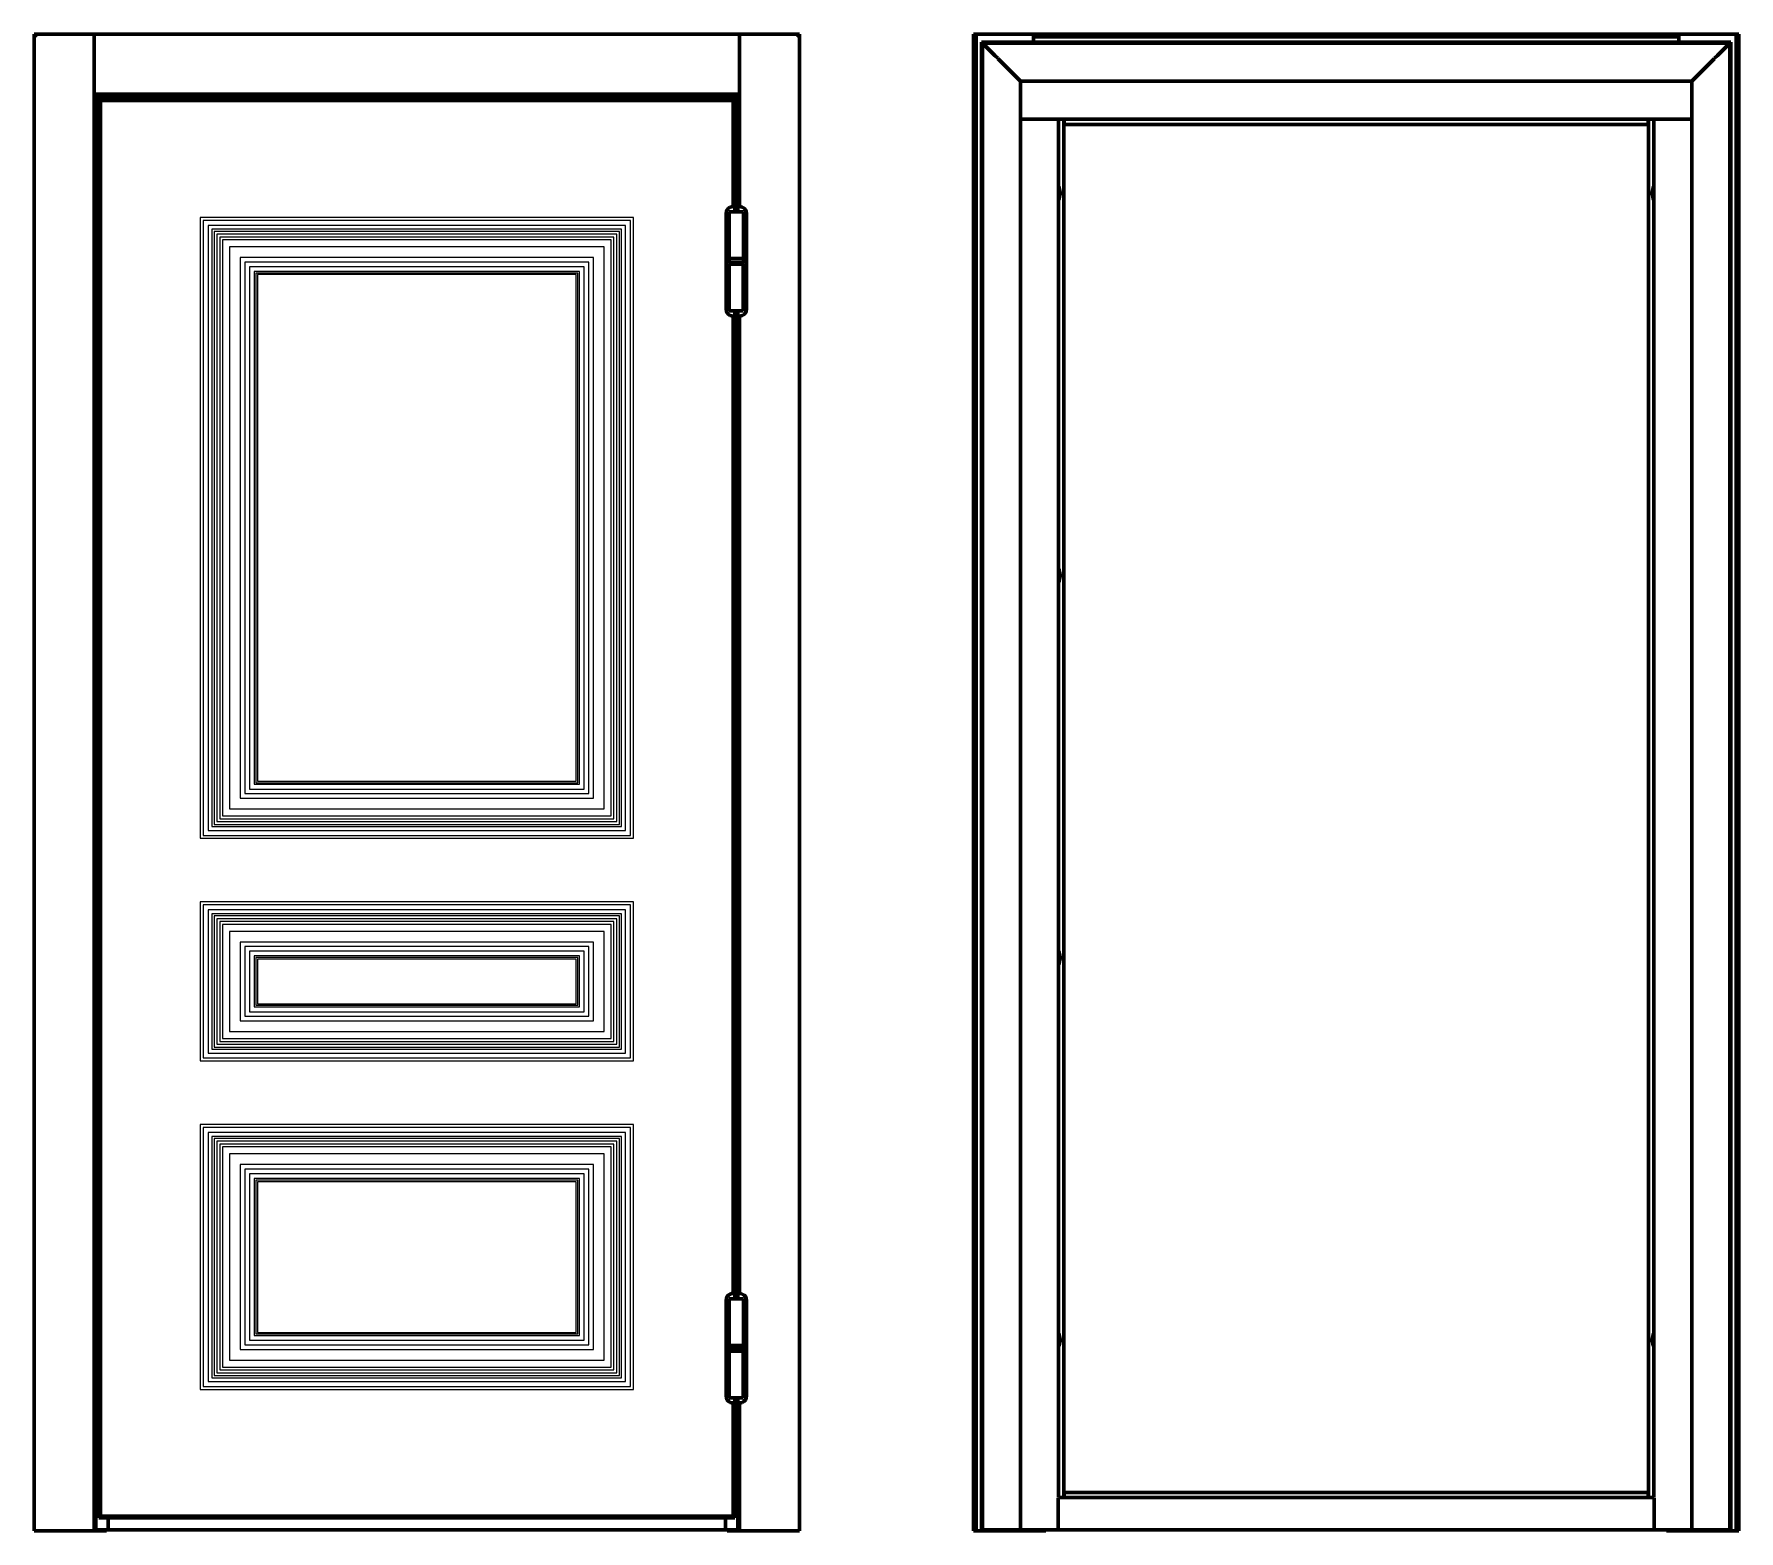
# Model space of a CAD drawing. Header units: millimetres. Extents: x 0 to 2412, y 0 to 2118.
import ezdxf

# ---------------------------------------------------------------- set-up
doc = ezdxf.new("R2010")
doc.units = ezdxf.units.MM
doc.linetypes.add('K5LT_BASIC', pattern=[0])
doc.layers.add('Системный слой', color=7, linetype='Continuous')

msp = doc.modelspace()

# ---------------------------------------------------------------- linework, layer by layer
at = {"layer": 'A-29', "color": 251, "true_color": 0x636466}
for points in [[(848, 1858.5), (235, 1858.5), (235, 980), (848, 980)], [(806.4, 1816.9), (276.6, 1816.9), (276.6, 1021.6), (806.4, 1021.6)], [(791.3, 1801.8), (291.7, 1801.8), (291.7, 1036.7), (791.3, 1036.7)], [(778.3, 1788.8), (304.7, 1788.8), (304.7, 1049.7), (778.3, 1049.7)], [(771.5, 1782), (311.5, 1782), (311.5, 1056.5), (771.5, 1056.5)], [(767.1, 1777.6), (315.9, 1777.6), (315.9, 1060.9), (767.1, 1060.9)], [(848, 890), (235, 890), (235, 665), (848, 665)], [(806.4, 848.4), (276.6, 848.4), (276.6, 706.6), (806.4, 706.6)], [(791.3, 833.3), (291.7, 833.3), (291.7, 721.7), (791.3, 721.7)], [(778.3, 820.3), (304.7, 820.3), (304.7, 734.7), (778.3, 734.7)], [(771.5, 813.5), (311.5, 813.5), (311.5, 741.5), (771.5, 741.5)], [(767.1, 809.1), (315.9, 809.1), (315.9, 745.9), (767.1, 745.9)], [(848, 575), (235, 575), (235, 200), (848, 200)], [(806.4, 533.4), (276.6, 533.4), (276.6, 241.6), (806.4, 241.6)], [(791.3, 518.3), (291.7, 518.3), (291.7, 256.7), (791.3, 256.7)], [(778.3, 505.3), (304.7, 505.3), (304.7, 269.7), (778.3, 269.7)], [(771.5, 498.5), (311.5, 498.5), (311.5, 276.5), (771.5, 276.5)], [(767.1, 494.1), (315.9, 494.1), (315.9, 280.9), (767.1, 280.9)]]:
    msp.add_lwpolyline(points, close=True, dxfattribs=at)
at = {"layer": 'A-29', "color": 12, "true_color": 0xcc0000}
for points in [[(843.8, 1854.3), (239.2, 1854.3), (239.2, 984.2), (843.8, 984.2)], [(836.8, 1847.3), (246.2, 1847.3), (246.2, 991.2), (836.8, 991.2)], [(831.3, 1841.8), (251.7, 1841.8), (251.7, 996.7), (831.3, 996.7)], [(784.8, 1795.3), (298.2, 1795.3), (298.2, 1043.2), (784.8, 1043.2)], [(843.8, 885.8), (239.2, 885.8), (239.2, 669.2), (843.8, 669.2)], [(836.8, 878.8), (246.2, 878.8), (246.2, 676.2), (836.8, 676.2)], [(831.3, 873.3), (251.7, 873.3), (251.7, 681.7), (831.3, 681.7)], [(784.8, 826.8), (298.2, 826.8), (298.2, 728.2), (784.8, 728.2)], [(843.8, 570.8), (239.2, 570.8), (239.2, 204.2), (843.8, 204.2)], [(836.8, 563.8), (246.2, 563.8), (246.2, 211.2), (836.8, 211.2)], [(831.3, 558.3), (251.7, 558.3), (251.7, 216.7), (831.3, 216.7)], [(784.8, 511.8), (298.2, 511.8), (298.2, 263.2), (784.8, 263.2)]]:
    msp.add_lwpolyline(points, close=True, dxfattribs=at)
at = {"layer": 'A-29', "color": 4}
for points in [[(828.3, 1838.8), (254.7, 1838.8), (254.7, 999.7), (828.3, 999.7)], [(824.3, 1834.8), (258.7, 1834.8), (258.7, 1003.7), (824.3, 1003.7)], [(820.3, 1830.8), (262.7, 1830.8), (262.7, 1007.7), (820.3, 1007.7)], [(816.3, 1826.8), (266.7, 1826.8), (266.7, 1011.7), (816.3, 1011.7)], [(828.3, 870.3), (254.7, 870.3), (254.7, 684.7), (828.3, 684.7)], [(824.3, 866.3), (258.7, 866.3), (258.7, 688.7), (824.3, 688.7)], [(820.3, 862.3), (262.7, 862.3), (262.7, 692.7), (820.3, 692.7)], [(816.3, 858.3), (266.7, 858.3), (266.7, 696.7), (816.3, 696.7)], [(828.3, 555.3), (254.7, 555.3), (254.7, 219.7), (828.3, 219.7)], [(824.3, 551.3), (258.7, 551.3), (258.7, 223.7), (824.3, 223.7)], [(820.3, 547.3), (262.7, 547.3), (262.7, 227.7), (820.3, 227.7)], [(816.3, 543.3), (266.7, 543.3), (266.7, 231.7), (816.3, 231.7)]]:
    msp.add_lwpolyline(points, close=True, dxfattribs=at)
at = {"layer": 'A-29', "color": 3}
for points in [[(769.3, 1779.8), (313.7, 1779.8), (313.7, 1058.7), (769.3, 1058.7)], [(769.3, 811.3), (313.7, 811.3), (313.7, 743.7), (769.3, 743.7)], [(769.3, 496.3), (313.7, 496.3), (313.7, 278.7), (769.3, 278.7)]]:
    msp.add_lwpolyline(points, close=True, dxfattribs=at)
at = {"layer": 'Системный слой', "color": 150, "linetype": 'K5LT_BASIC', "lineweight": 60, "true_color": 0x0080ff}
for p, q in [((1083, 2118), (0, 2118)), ((4, 2114), (0, 2118)), ((0, 2118), (0, 0)), ((4, 2114), (0, 2118)), ((1083, 2118), (0, 2118)), ((4, 2114), (0, 2118)), ((0, 2118), (0, 0)), ((4, 2114), (0, 2118)), ((85, 0), (85, 2118)), ((998, 2118), (998, 1874)), ((1079, 2114), (1083, 2118)), ((1079, 2114), (1083, 2118)), ((1079, 2114), (1083, 2118)), ((1079, 2114), (1083, 2118)), ((1083, 0), (1083, 2118)), ((1083, 0), (1083, 2118)), ((1329, 2118), (1329, 0)), ((1329, 2118), (1329, 0)), ((2412, 2118), (1329, 2118)), ((2412, 2118), (1329, 2118)), ((1333, 2118), (1333, 0)), ((1333, 2108), (1333, 0)), ((1341.7, 2105.3), (1340.5, 2106.5)), ((1340.5, 1.5), (1340.5, 2106.5)), ((1341.7, 2105.3), (1340.5, 2106.5)), ((1341.7, 2105.3), (1340.5, 2106.5)), ((1340.5, 1.5), (1340.5, 2106.5)), ((1341.7, 2105.3), (1340.5, 2106.5)), ((2400.5, 2106.5), (1340.5, 2106.5)), ((1341.7, 2105.3), (1340.5, 2106.5)), ((1341.7, 2105.3), (1340.5, 2106.5)), ((2400.5, 2106.5), (1340.5, 2106.5)), ((1341.7, 2105.3), (1340.5, 2106.5)), ((1341.7, 2105.3), (1340.5, 2106.5)), ((2345.5, 2106.5), (1340.5, 2106.5)), ((2345.5, 2106.5), (1340.5, 2106.5)), ((1343.5, 2103.5), (1341.7, 2105.3)), ((1341.7, 1.5), (1341.7, 2105.3)), ((1343.5, 2103.5), (1341.7, 2105.3)), ((1343.5, 2103.5), (1341.7, 2105.3)), ((1341.7, 1.5), (1341.7, 2105.3)), ((1343.5, 2103.5), (1341.7, 2105.3)), ((2399.3, 2105.3), (1341.7, 2105.3)), ((2399.3, 2105.3), (1341.7, 2105.3)), ((2345.5, 2105.3), (1341.7, 2105.3)), ((2345.5, 2105.3), (1341.7, 2105.3)), ((1349.7, 2097.3), (1343.5, 2103.5)), ((1349.7, 2097.3), (1343.5, 2103.5)), ((1349.7, 2097.3), (1343.5, 2103.5)), ((1349.7, 2097.3), (1343.5, 2103.5)), ((1414, 2106.5), (1414, 2118)), ((1414, 2114), (2327, 2114)), ((2327, 2106.5), (2327, 2118)), ((2391.3, 2097.3), (2400.5, 2106.5)), ((2391.3, 2097.3), (2397.5, 2103.5)), ((2397.5, 2103.5), (2391.3, 2097.3)), ((2391.3, 2097.3), (2397.5, 2103.5)), ((2391.3, 2097.3), (2397.5, 2103.5)), ((2397.5, 2103.5), (2391.3, 2097.3)), ((2399.3, 1.5), (2399.3, 2105.3)), ((2399.3, 1.5), (2399.3, 2105.3)), ((2399.3, 1.5), (2399.3, 2105.3)), ((2399.3, 1.5), (2399.3, 2105.3)), ((2400.5, 1.5), (2400.5, 2106.5)), ((2400.5, 1.5), (2400.5, 2106.5)), ((2400.5, 1.5), (2400.5, 2106.5)), ((2400.5, 1.5), (2400.5, 2106.5)), ((2408, 0), (2408, 2118)), ((2408, 0), (2408, 2108)), ((2412, 0), (2412, 2118)), ((2412, 0), (2412, 2118)), ((1351.4, 2095.6), (1349.7, 2097.3)), ((1351.4, 2095.6), (1349.7, 2097.3)), ((1351.4, 2095.6), (1349.7, 2097.3)), ((1351.4, 2095.6), (1349.7, 2097.3)), ((1357.6, 2089.4), (1351.4, 2095.6)), ((1357.6, 2089.4), (1351.4, 2095.6)), ((1357.6, 2089.4), (1351.4, 2095.6)), ((1357.6, 2089.4), (1351.4, 2095.6)), ((1359.3, 2087.7), (1357.6, 2089.4)), ((1359.3, 2087.7), (1357.6, 2089.4)), ((1359.3, 2087.7), (1357.6, 2089.4)), ((1359.3, 2087.7), (1357.6, 2089.4)), ((1363.3, 2083.7), (1359.3, 2087.7)), ((1363.3, 2083.7), (1359.3, 2087.7)), ((1363.3, 2083.7), (1359.3, 2087.7)), ((1363.3, 2083.7), (1359.3, 2087.7)), ((1364.1, 2082.9), (1363.3, 2083.7)), ((1364.1, 2082.9), (1363.3, 2083.7)), ((1364.1, 2082.9), (1363.3, 2083.7)), ((1364.1, 2082.9), (1363.3, 2083.7)), ((1392.9, 2054.1), (1364.1, 2082.9)), ((1392.9, 2054.1), (1364.1, 2082.9)), ((1392.9, 2054.1), (1364.1, 2082.9)), ((1393.7, 2053.3), (1364.1, 2082.9)), ((2345.5, 2051.5), (2376.9, 2082.9)), ((2348.1, 2054.1), (2376.9, 2082.9)), ((2348.1, 2054.1), (2376.9, 2082.9)), ((2348.1, 2054.1), (2376.9, 2082.9)), ((2348.1, 2054.1), (2376.9, 2082.9)), ((2348.1, 2054.1), (2376.9, 2082.9)), ((2376.9, 2082.9), (2377.7, 2083.7)), ((2376.9, 2082.9), (2377.7, 2083.7)), ((2376.9, 2082.9), (2377.7, 2083.7)), ((2376.9, 2082.9), (2377.7, 2083.7)), ((2376.9, 2082.9), (2377.7, 2083.7)), ((2376.9, 2082.9), (2377.7, 2083.7)), ((2377.7, 2083.7), (2381.7, 2087.7)), ((2381.7, 2087.7), (2377.7, 2083.7)), ((2377.7, 2083.7), (2381.7, 2087.7)), ((2377.7, 2083.7), (2381.7, 2087.7)), ((2381.7, 2087.7), (2377.7, 2083.7)), ((2377.7, 2083.7), (2381.7, 2087.7)), ((2381.7, 2087.7), (2383.4, 2089.4)), ((2381.7, 2087.7), (2383.4, 2089.4)), ((2381.7, 2087.7), (2383.4, 2089.4)), ((2381.7, 2087.7), (2383.4, 2089.4)), ((2381.7, 2087.7), (2383.4, 2089.4)), ((2381.7, 2087.7), (2383.4, 2089.4)), ((2383.4, 2089.4), (2389.6, 2095.6)), ((2383.4, 2089.4), (2389.6, 2095.6)), ((2383.4, 2089.4), (2389.6, 2095.6)), ((2383.4, 2089.4), (2389.6, 2095.6)), ((2383.4, 2089.4), (2389.6, 2095.6)), ((2383.4, 2089.4), (2389.6, 2095.6)), ((2389.6, 2095.6), (2391.3, 2097.3)), ((2389.6, 2095.6), (2391.3, 2097.3)), ((2389.6, 2095.6), (2391.3, 2097.3)), ((2389.6, 2095.6), (2391.3, 2097.3)), ((2389.6, 2095.6), (2391.3, 2097.3)), ((2389.6, 2095.6), (2391.3, 2097.3)), ((1393.7, 2053.3), (1392.9, 2054.1)), ((1393.7, 2053.3), (1392.9, 2054.1)), ((1393.7, 2053.3), (1392.9, 2054.1)), ((1393.7, 2053.3), (1392.9, 2054.1)), ((1395.5, 2051.5), (1393.7, 2053.3)), ((1395.5, 2051.5), (1393.7, 2053.3)), ((1395.5, 2051.5), (1393.7, 2053.3)), ((1395.5, 2051.5), (1393.7, 2053.3)), ((1395.5, 1.5), (1395.5, 2051.5)), ((1395.5, 1.5), (1395.5, 2051.5)), ((1395.5, 2051.5), (2345.5, 2051.5)), ((2345.5, 1.5), (2345.5, 2051.5)), ((2345.5, 1.5), (2345.5, 2051.5)), ((2345.5, 1.5), (2345.5, 2051.5)), ((2345.5, 1.5), (2345.5, 2051.5)), ((85, 0), (85, 2033)), ((85, 2033), (998, 2033)), ((87.5, 1.5), (87.5, 2030.5)), ((88.8, 2029.2), (87.5, 2030.5)), ((87.5, 2030.5), (995.5, 2030.5)), ((88.8, 2029.2), (87.5, 2030.5)), ((87.5, 1.5), (87.5, 2030.5)), ((88.8, 2029.2), (87.5, 2030.5)), ((87.5, 1.5), (87.5, 2030.5)), ((88.8, 2029.2), (87.5, 2030.5)), ((87.5, 2030.5), (995.5, 2030.5)), ((88.8, 2029.2), (87.5, 2030.5)), ((87.5, 1.5), (87.5, 2030.5)), ((88.8, 2029.2), (87.5, 2030.5)), ((91.5, 2026.5), (88.8, 2029.2)), ((88.8, 2029.2), (91.5, 2026.5)), ((91.5, 2026.5), (88.8, 2029.2)), ((91.5, 2026.5), (88.8, 2029.2)), ((88.8, 2029.2), (91.5, 2026.5)), ((91.5, 2026.5), (88.8, 2029.2)), ((96, 2026.5), (91.5, 2026.5)), ((91.5, 18.5), (91.5, 2026.5)), ((96, 2026.5), (91.5, 2026.5)), ((91.5, 18.5), (91.5, 2026.5)), ((96, 2026.5), (96.1, 2026.5)), ((96, 2026.5), (96.1, 2026.5)), ((96.1, 2026.5), (986.9, 2026.5)), ((96.1, 2026.5), (986.9, 2026.5)), ((986.9, 2026.5), (987, 2026.5)), ((986.9, 2026.5), (987, 2026.5)), ((991.5, 2026.5), (987, 2026.5)), ((991.5, 2026.5), (987, 2026.5)), ((991.5, 2026.5), (994.2, 2029.2)), ((991.5, 2026.5), (994.2, 2029.2)), ((991.5, 2026.5), (994.2, 2029.2)), ((991.5, 2026.5), (994.2, 2029.2)), ((991.5, 2026.5), (991.5, 1866.5)), ((991.5, 2026.5), (991.5, 1866.5)), ((994.2, 2029.2), (995.5, 2030.5)), ((994.2, 2029.2), (995.5, 2030.5)), ((994.2, 2029.2), (995.5, 2030.5)), ((994.2, 2029.2), (995.5, 2030.5)), ((995.5, 1866.5), (995.5, 2030.5)), ((995.5, 1866.5), (995.5, 2030.5)), ((998, 2033), (998, 1874)), ((2345.5, 1997.5), (1395.5, 1997.5)), ((2291.5, 1997.5), (1449.5, 1997.5)), ((1449.5, 47.5), (1449.5, 1997.5)), ((1449.5, 47.5), (1449.5, 1997.5)), ((1457, 1997.5), (1457, 47.5)), ((1457, 1997.5), (1457, 47.5)), ((1457.5, 1991.5), (1457.5, 1997.5)), ((1457.5, 1991.5), (1457.5, 1997.5)), ((1457.5, 1991.5), (1457.5, 1990.2)), ((1457.5, 1991.5), (1457.5, 1990.2)), ((1457.5, 1990.2), (2283.5, 1990.2)), ((1457.5, 1990.2), (2283.5, 1990.2)), ((2283.5, 1997.5), (2283.5, 1991.5)), ((2283.5, 1997.5), (2283.5, 1991.5)), ((2283.5, 1990.2), (2283.5, 1991.5)), ((2283.5, 1990.2), (2283.5, 1991.5)), ((2284, 47.5), (2284, 1997.5)), ((2284, 47.5), (2284, 1997.5)), ((2291.5, 47.5), (2291.5, 1997.5)), ((2291.5, 47.5), (2291.5, 1997.5)), ((2291.5, 47.5), (2291.5, 1997.5)), ((2291.5, 47.5), (2291.5, 1997.5)), ((1449.5, 1902.7), (1449.5, 1894.4)), ((1449.5, 1902.7), (1449.5, 1894.4)), ((1449.5, 1894.4), (1449.5, 1883.2)), ((1449.5, 1894.4), (1449.5, 1883.2)), ((1451.5, 1894), (1451.5, 1892)), ((1451.5, 1894), (1451.5, 1892)), ((2289.5, 1894), (2289.5, 1892)), ((2289.5, 1894), (2289.5, 1892)), ((2291.5, 1883.2), (2291.5, 1902.7)), ((2291.5, 1883.2), (2291.5, 1902.7)), ((979, 1729), (979, 1864)), ((983.6, 1800.5), (983.6, 1866.5)), ((983.6, 1866.5), (1003.5, 1866.5)), ((983.6, 1800.5), (983.6, 1866.5)), ((983.6, 1866.5), (1003.5, 1866.5)), ((1003.5, 1800.5), (1003.5, 1866.5)), ((1003.5, 1800.5), (1003.5, 1866.5)), ((1008, 1729), (1008, 1864)), ((1008, 1729), (1008, 1864)), ((984, 1800.5), (983.5, 1800)), ((984, 1800.5), (983.5, 1800)), ((998.2, 1800), (983.5, 1800)), ((983.5, 1800), (983.5, 1794.5)), ((998.2, 1800), (983.5, 1800)), ((983.5, 1800), (983.5, 1794.5)), ((983.5, 1794.5), (984, 1793)), ((998.2, 1794.5), (983.5, 1794.5)), ((983.5, 1794.5), (984, 1793)), ((998.2, 1794.5), (983.5, 1794.5)), ((983.5, 1792.5), (1003.4, 1792.5)), ((983.5, 1792.5), (983.5, 1726.5)), ((983.5, 1792.5), (1003.4, 1792.5)), ((983.5, 1792.5), (983.5, 1726.5)), ((983.6, 1800.5), (1003.5, 1800.5)), ((983.6, 1800.5), (1003.5, 1800.5)), ((998, 1793), (984, 1793)), ((998, 1793), (984, 1793)), ((984.5, 1793), (984.5, 1792.5)), ((984.5, 1793), (984.5, 1792.5)), ((1003, 1793), (998, 1793)), ((1003, 1793), (998, 1793)), ((1003.5, 1800), (998.2, 1800)), ((1003.5, 1800), (998.2, 1800)), ((1003.5, 1794.5), (998.2, 1794.5)), ((1003.5, 1794.5), (998.2, 1794.5)), ((1002.5, 1793), (1002.5, 1792.5)), ((1002.5, 1793), (1002.5, 1792.5)), ((1003, 1800.5), (1003.5, 1800)), ((1003, 1800.5), (1003.5, 1800)), ((1003.5, 1794.5), (1003, 1793)), ((1003.5, 1794.5), (1003, 1793)), ((1003.4, 1792.5), (1003.4, 1726.5)), ((1003.4, 1792.5), (1003.4, 1726.5)), ((1003.5, 1800), (1003.5, 1794.5)), ((1003.5, 1800), (1003.5, 1794.5)), ((1003.4, 1726.5), (983.5, 1726.5)), ((1003.4, 1726.5), (983.5, 1726.5)), ((991.5, 1726.5), (991.5, 1716.5)), ((991.5, 1726.5), (991.5, 1716.5)), ((991.5, 1716.5), (991.5, 328.5)), ((991.5, 1716.5), (991.5, 328.5)), ((995.5, 1716.5), (995.5, 1726.5)), ((995.5, 1716.5), (995.5, 1726.5)), ((995.5, 328.5), (995.5, 1716.5)), ((995.5, 328.5), (995.5, 1716.5)), ((998, 1719), (998, 1716.5)), ((998, 1719), (998, 1716.5)), ((998, 1716.5), (998, 336)), ((998, 1716.5), (998, 336)), ((1449.5, 1361.7), (1449.5, 1353.4)), ((1449.5, 1361.7), (1449.5, 1353.4)), ((1449.5, 1353.4), (1449.5, 1342.2)), ((1449.5, 1353.4), (1449.5, 1342.2)), ((1451.5, 1353), (1451.5, 1351)), ((1451.5, 1353), (1451.5, 1351)), ((1449.5, 820.7), (1449.5, 812.4)), ((1449.5, 820.7), (1449.5, 812.4)), ((1449.5, 812.4), (1449.5, 801.2)), ((1449.5, 812.4), (1449.5, 801.2)), ((1451.5, 812), (1451.5, 810)), ((1451.5, 812), (1451.5, 810)), ((979, 191), (979, 326)), ((979, 191), (979, 326)), ((979, 191), (979, 326)), ((983.6, 262.5), (983.6, 328.5)), ((983.6, 328.5), (1003.5, 328.5)), ((983.6, 262.5), (983.6, 328.5)), ((983.6, 328.5), (1003.5, 328.5)), ((1003.5, 262.5), (1003.5, 328.5)), ((1003.5, 262.5), (1003.5, 328.5)), ((1008, 191), (1008, 326)), ((1008, 191), (1008, 326)), ((1449.5, 279.7), (1449.5, 271.4)), ((1449.5, 279.7), (1449.5, 271.4)), ((1449.5, 271.4), (1449.5, 260.2)), ((1449.5, 271.4), (1449.5, 260.2)), ((1451.5, 271), (1451.5, 269)), ((1451.5, 271), (1451.5, 269)), ((2289.5, 271), (2289.5, 269)), ((2289.5, 271), (2289.5, 269)), ((2291.5, 260.2), (2291.5, 279.7)), ((2291.5, 260.2), (2291.5, 279.7)), ((984, 262.5), (983.5, 262)), ((984, 262.5), (983.5, 262)), ((998.2, 262), (983.5, 262)), ((983.5, 262), (983.5, 256.5)), ((998.2, 262), (983.5, 262)), ((983.5, 262), (983.5, 256.5)), ((983.5, 256.5), (984, 255)), ((998.2, 256.5), (983.5, 256.5)), ((983.5, 256.5), (984, 255)), ((998.2, 256.5), (983.5, 256.5)), ((983.5, 254.5), (1003.4, 254.5)), ((983.5, 254.5), (983.5, 188.5)), ((983.5, 254.5), (1003.4, 254.5)), ((983.5, 254.5), (983.5, 194.5)), ((983.6, 262.5), (1003.5, 262.5)), ((983.6, 262.5), (1003.5, 262.5)), ((998, 255), (984, 255)), ((998, 255), (984, 255)), ((984.5, 255), (984.5, 254.5)), ((984.5, 255), (984.5, 254.5)), ((1003, 255), (998, 255)), ((1003, 255), (998, 255)), ((1003.5, 262), (998.2, 262)), ((1003.5, 262), (998.2, 262)), ((1003.5, 256.5), (998.2, 256.5)), ((1003.5, 256.5), (998.2, 256.5)), ((1002.5, 255), (1002.5, 254.5)), ((1002.5, 255), (1002.5, 254.5)), ((1003, 262.5), (1003.5, 262)), ((1003, 262.5), (1003.5, 262)), ((1003.5, 256.5), (1003, 255)), ((1003.5, 256.5), (1003, 255)), ((1003.4, 254.5), (1003.4, 188.5)), ((1003.4, 254.5), (1003.4, 188.5)), ((1003.5, 262), (1003.5, 256.5)), ((1003.5, 262), (1003.5, 256.5)), ((1003.4, 188.5), (983.5, 188.5)), ((1003.4, 188.5), (983.5, 188.5)), ((991.5, 188.5), (991.5, 18.5)), ((991.5, 188.5), (991.5, 18.5)), ((995.5, 1.5), (995.5, 188.5)), ((995.5, 1.5), (995.5, 188.5)), ((998, 181), (998, 0)), ((998, 181), (998, 0)), ((2283.5, 54.5), (1457.5, 54.5)), ((1457.5, 53.2), (1457.5, 54.5)), ((2283.5, 54.5), (1457.5, 54.5)), ((1457.5, 53.2), (1457.5, 54.5)), ((1457.5, 53.2), (1457.5, 47.5)), ((1457.5, 53.2), (1457.5, 47.5)), ((2283.5, 53.2), (2283.5, 54.5)), ((2283.5, 53.2), (2283.5, 54.5)), ((2283.5, 47.5), (2283.5, 53.2)), ((2283.5, 47.5), (2283.5, 53.2)), ((1449, 44.5), (1449, 46.3)), ((1449, 44.5), (1449, 46.3)), ((1449, 1.5), (1449, 44.5)), ((1449, 1.5), (1449, 44.5)), ((1449.5, 47.5), (2291.5, 47.5)), ((1449.5, 47.5), (2291.5, 47.5)), ((2292, 44.5), (2292, 46.3)), ((2292, 44.5), (2292, 46.3)), ((2292, 44.5), (2292, 1.5)), ((2292, 44.5), (2292, 1.5)), ((85, 1.5), (87.5, 1.5)), ((87.5, 1.5), (85, 1.5)), ((85, 1.5), (87.5, 1.5)), ((85, 1.5), (87.5, 1.5)), ((87.5, 1.5), (85, 1.5)), ((85, 1.5), (87.5, 1.5)), ((87.5, 1.5), (87.5, 0)), ((89, 1.5), (87.5, 1.5)), ((87.5, 1.5), (87.5, 0)), ((89, 1.5), (87.5, 1.5)), ((102, 1.5), (89, 1.5)), ((99.5, 1.5), (89, 1.5)), ((102, 1.5), (89, 1.5)), ((102, 1.5), (89, 1.5)), ((99.5, 1.5), (89, 1.5)), ((102, 1.5), (89, 1.5)), ((91.5, 18.5), (96, 18.5)), ((91.5, 18.5), (96, 18.5)), ((96.1, 18.5), (96, 18.5)), ((96.1, 18.5), (96, 18.5)), ((986.9, 18.5), (96.1, 18.5)), ((986.9, 18.5), (96.1, 18.5)), ((102, 1.5), (105, 1.5)), ((102, 1.5), (105, 1.5)), ((102, 1.5), (105, 1.5)), ((102, 1.5), (105, 1.5)), ((102.5, 1.5), (102.5, 0)), ((102.5, 1.5), (102.5, 0)), ((105, 18.5), (105, 1.5)), ((105, 18.5), (105, 1.5)), ((105, 1.5), (978, 1.5)), ((105, 1.5), (978, 1.5)), ((978, 1.5), (978, 18.5)), ((978, 1.5), (978, 18.5)), ((981, 1.5), (978, 1.5)), ((981, 1.5), (978, 1.5)), ((980.5, 0), (980.5, 1.5)), ((980.5, 0), (980.5, 1.5)), ((981, 1.5), (994, 1.5)), ((981, 1.5), (994, 1.5)), ((983.5, 1.5), (994, 1.5)), ((983.5, 1.5), (994, 1.5)), ((987, 18.5), (986.9, 18.5)), ((987, 18.5), (986.9, 18.5)), ((987, 18.5), (991.5, 18.5)), ((987, 18.5), (991.5, 18.5)), ((994, 1.5), (995.5, 1.5)), ((994, 1.5), (995.5, 1.5)), ((998, 1.5), (995.5, 1.5)), ((995.5, 1.5), (998, 1.5)), ((995.5, 0), (995.5, 1.5)), ((998, 1.5), (995.5, 1.5)), ((995.5, 1.5), (998, 1.5)), ((995.5, 0), (995.5, 1.5)), ((1083, 0), (1079, 0)), ((1083, 0), (1079, 0)), ((1340.5, 1.5), (1341.7, 1.5)), ((1340.5, 0), (1340.5, 1.5)), ((1340.5, 1.5), (1393.5, 1.5)), ((1340.5, 1.5), (1341.7, 1.5)), ((1340.5, 0), (1340.5, 1.5)), ((1340.5, 1.5), (1393.5, 1.5)), ((1393.5, 1.5), (1395.5, 1.5)), ((1393.5, 1.5), (1395.5, 1.5)), ((1398.5, 1.5), (1395.5, 1.5)), ((1395.5, 0), (1395.5, 1.5)), ((1398.5, 1.5), (1395.5, 1.5)), ((1395.5, 0), (1395.5, 1.5)), ((1398.5, 1.5), (1446.5, 1.5)), ((1398.5, 1.5), (1446.5, 1.5)), ((1431.5, 0), (1431.5, 1.5)), ((1431.5, 0), (1431.5, 1.5)), ((1449, 1.5), (1446.5, 1.5)), ((1449, 1.5), (1446.5, 1.5)), ((1449, 1.5), (2292, 1.5)), ((1449, 1.5), (2292, 1.5)), ((2292, 1.5), (2294.5, 1.5)), ((2292, 1.5), (2294.5, 1.5)), ((2292, 1.5), (2294.5, 1.5)), ((2292, 1.5), (2294.5, 1.5)), ((2342.5, 1.5), (2294.5, 1.5)), ((2342.5, 1.5), (2294.5, 1.5)), ((2342.5, 1.5), (2294.5, 1.5)), ((2342.5, 1.5), (2294.5, 1.5)), ((2309.5, 1.5), (2309.5, 0)), ((2309.5, 1.5), (2309.5, 0)), ((2342.5, 1.5), (2345.5, 1.5)), ((2342.5, 1.5), (2345.5, 1.5)), ((2342.5, 1.5), (2345.5, 1.5)), ((2342.5, 1.5), (2345.5, 1.5)), ((2345.5, 1.5), (2345.5, 0)), ((2347.5, 1.5), (2345.5, 1.5)), ((2345.5, 1.5), (2345.5, 0)), ((2347.5, 1.5), (2345.5, 1.5)), ((2400.5, 1.5), (2347.5, 1.5)), ((2400.5, 1.5), (2347.5, 1.5)), ((2400.5, 1.5), (2399.3, 1.5)), ((2400.5, 1.5), (2399.3, 1.5)), ((2400.5, 1.5), (2399.3, 1.5)), ((2400.5, 1.5), (2399.3, 1.5)), ((2400.5, 1.5), (2400.5, 0)), ((2400.5, 1.5), (2400.5, 0)), ((0, 0), (81, 0)), ((4, 0), (81, 0)), ((85, 0), (81, 0)), ((85, 0), (81, 0)), ((87.5, 0), (85, 0)), ((87.5, 0), (85, 0)), ((89, 0), (87.5, 0)), ((89, 0), (87.5, 0)), ((99.5, 0), (89, 0)), ((99.5, 0), (89, 0)), ((102.5, 0), (99.5, 0)), ((102.5, 0), (99.5, 0)), ((980.5, 0), (983.5, 0)), ((980.5, 0), (983.5, 0)), ((983.5, 0), (994, 0)), ((983.5, 0), (994, 0)), ((994, 0), (995.5, 0)), ((994, 0), (995.5, 0)), ((995.5, 0), (998, 0)), ((995.5, 0), (998, 0)), ((1002, 0), (998, 0)), ((1002, 0), (998, 0)), ((1002, 0), (1079, 0)), ((1002, 0), (1079, 0)), ((1333, 0), (1329, 0)), ((1333, 0), (1329, 0)), ((1340.5, 0), (1333, 0)), ((1340.5, 0), (1333, 0)), ((1340.5, 0), (1393.5, 0)), ((1340.5, 0), (1393.5, 0)), ((1393.5, 0), (1395.5, 0)), ((1393.5, 0), (1395.5, 0)), ((1395.5, 0), (1398.5, 0)), ((1395.5, 0), (1398.5, 0)), ((1398.5, 0), (1428.5, 0)), ((1398.5, 0), (1428.5, 0)), ((1428.5, 0), (1431.5, 0)), ((1428.5, 0), (1431.5, 0)), ((2312.5, 0), (2309.5, 0)), ((2312.5, 0), (2309.5, 0)), ((2342.5, 0), (2312.5, 0)), ((2342.5, 0), (2312.5, 0)), ((2345.5, 0), (2342.5, 0)), ((2345.5, 0), (2342.5, 0)), ((2347.5, 0), (2345.5, 0)), ((2347.5, 0), (2345.5, 0)), ((2400.5, 0), (2347.5, 0)), ((2400.5, 0), (2347.5, 0)), ((2408, 0), (2400.5, 0)), ((2408, 0), (2400.5, 0)), ((2408, 0), (2412, 0)), ((2408, 0), (2412, 0))]:
    msp.add_line(p, q, dxfattribs=at)
for points in [[(85, 2033), (998, 2033)], [(989, 1874), (989, 2024), (94, 2024), (94, 21), (989, 21), (989, 181)], [(989, 336), (989, 1719)]]:
    msp.add_lwpolyline(points, dxfattribs=at)
for centre, radius, start, end in [((1431.5, 1894), 20, 0, 26.0002), ((1431.5, 1894), 20, 0, 26.0002), ((1431.5, 1892), 20, 333.9998, 0), ((1431.5, 1892), 20, 333.9998, 0), ((2309.5, 1894), 20, 153.9998, 180), ((2309.5, 1894), 20, 153.9998, 180), ((2309.5, 1892), 20, 180, 206.0002), ((2309.5, 1892), 20, 180, 206.0002), ((989, 1864), 10, 113.5782, 180), ((989, 1864), 10, 113.5782, 180), ((989, 1864), 10, 90, 113.5782), ((989, 1864), 10, 90, 113.5782), ((998, 1864), 10, 66.4218, 90), ((998, 1864), 10, 66.4218, 90), ((998, 1864), 10, 0, 66.4218), ((998, 1864), 10, 0, 66.4218), ((989, 1729), 10, 180, 246.4218), ((989, 1729), 10, 180, 246.4218), ((989, 1729), 10, 246.4218, 270), ((989, 1729), 10, 246.4218, 270), ((998, 1729), 10, 270, 293.5782), ((998, 1729), 10, 270, 293.5782), ((998, 1729), 10, 293.5782, 0), ((998, 1729), 10, 293.5782, 0), ((1431.5, 1353), 20, 0, 26.0002), ((1431.5, 1353), 20, 0, 26.0002), ((1431.5, 1351), 20, 333.9998, 0), ((1431.5, 1351), 20, 333.9998, 0), ((1431.5, 812), 20, 0, 26.0002), ((1431.5, 812), 20, 0, 26.0002), ((1431.5, 810), 20, 333.9998, 0), ((1431.5, 810), 20, 333.9998, 0), ((989, 326), 10, 113.5782, 180), ((989, 326), 10, 113.5782, 180), ((989, 326), 10, 90, 113.5782), ((998, 326), 10, 66.4218, 90), ((998, 326), 10, 66.4218, 90), ((998, 326), 10, 0, 66.4218), ((998, 326), 10, 0, 66.4218), ((1431.5, 271), 20, 0, 26.0002), ((1431.5, 271), 20, 0, 26.0002), ((1431.5, 269), 20, 333.9998, 0), ((1431.5, 269), 20, 333.9998, 0), ((2309.5, 271), 20, 153.9998, 180), ((2309.5, 271), 20, 153.9998, 180), ((2309.5, 269), 20, 180, 206.0002), ((2309.5, 269), 20, 180, 206.0002), ((989, 191), 10, 180, 246.4218), ((989, 191), 10, 180, 246.4218), ((989, 191), 10, 246.4218, 270), ((989, 191), 10, 246.4218, 270), ((998, 191), 10, 270, 293.5782), ((998, 191), 10, 270, 293.5782), ((998, 191), 10, 293.5782, 0), ((998, 191), 10, 293.5782, 0)]:
    msp.add_arc(centre, radius, start, end, dxfattribs=at)

doc.saveas('drawing.dxf')
